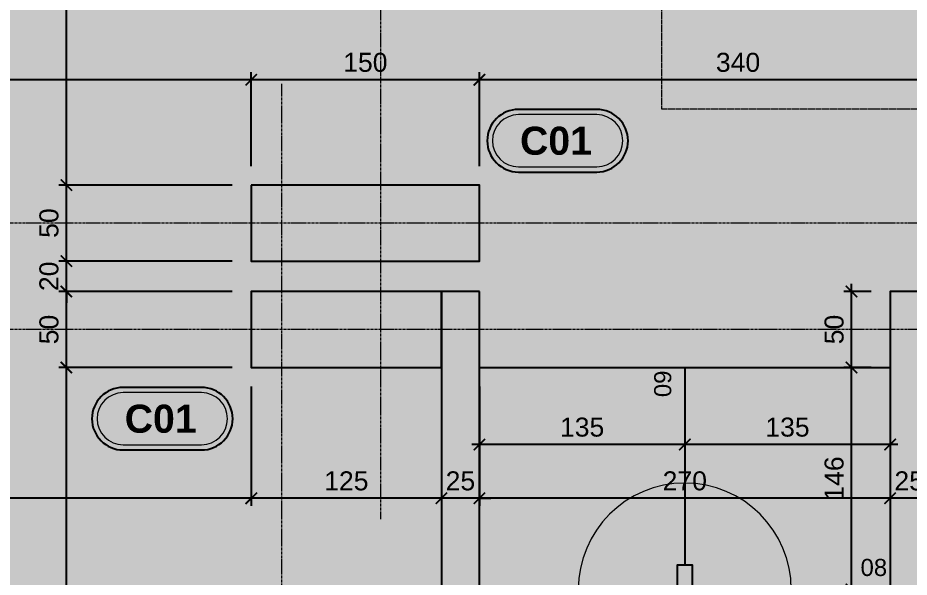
# Model space of a CAD drawing. Header units: inches. Extents: x 22 to 5410, y 6 to 6984.
# Drawn here: x 2711 to 3297, y 2880 to 3248 of the extents above; entities that cross this region are included whole.
import ezdxf
from ezdxf.enums import TextEntityAlignment as Align

# ---------------------------------------------------------------- set-up
doc = ezdxf.new("R2010")
doc.units = ezdxf.units.IN
doc.header["$MEASUREMENT"] = 0
for name, pattern in [('AXES', [2, 1.25, -0.25, 0.25, -0.25]), ('CACHE', [0.375, 0.25, -0.125]), ('CONTINU', [0])]:
    doc.linetypes.add(name, pattern=pattern)
doc.layers.add('ARCHITECTE', color=252, linetype='Continuous', lineweight=13)
doc.layers.add('BETON HACHURE', color=252, linetype='Continuous', lineweight=13)
for name, color, linetype in [('AXES', 10, 'AXES'), ('BETON CACHE', 4, 'CACHE'), ('BETON COUPE', 3, 'CONTINU'), ('BETON TRAME', 254, 'Continuous'), ('BETON VU', 2, 'Continuous'), ('COTE 50ème', 1, 'Continuous'), ('PILIER', 7, 'Continuous'), ('TEXTE', 7, 'Continuous')]:
    doc.layers.add(name, color=color, linetype=linetype)
doc.layers.add('FOND DE FOUILLE', color=7, linetype='Continuous', true_color=0xfff3e5)
doc.styles.add('BRMNAMES', font='swisseb.ttf', dxfattribs={"height": 20})
doc.styles.add('RS_TEXT_1.50', font='arial.ttf', dxfattribs={"height": 12.5})
doc.styles.add('RS_TXT_50', font='arial.ttf', dxfattribs={"height": 12.5})
doc.dimstyles.new('RS_50CM_LINEAIRE', dxfattribs={"dimscale": 5, "dimtxt": 12.5, "dimasz": 1.5, "dimexe": 1, "dimexo": 2.5, "dimgap": 1, "dimtad": 1, "dimdec": 1, "dimrnd": 0.5, "dimdsep": 46, "dimtxsty": 'RS_TXT_50', "dimblk1": 'ARCHTICK', "dimblk2": 'ARCHTICK', "dimsah": 1, "dimcen": 2.5, "dimdle": 1, "dimclrt": 4, "dimadec": 0, "dimazin": 2, "dimtfac": 1, "dimtdec": 1, "dimtix": 1, "dimtmove": 2, "dimatfit": 3, "dimfxl": 1, "dimtolj": 1, "dimtzin": 0, "dimarcsym": 0})

# ---------------------------------------------------------------- blocks, each defined once
blk = doc.blocks.new('PILIER')
at = {"color": 252}
blk.add_lwpolyline([(1.563, 1.2), (-1.437, 1.2, 1), (-1.437, -1.2), (1.563, -1.2, 1), (1.563, 1.2, -1)], format="xyb", dxfattribs=at)
at = {"color": 10, "lineweight": 20}
blk.add_lwpolyline([(1.563, 1), (-1.437, 1, 1), (-1.437, -1), (1.563, -1, 1)], format="xyb", close=True, dxfattribs=at)
at = {"color": 7, "style": 'BRMNAMES'}
blk.add_attdef('PILIER_TEXTE', text='', height=1.076, dxfattribs=at).set_placement((0, 0), align=Align.MIDDLE_CENTER)
blk = doc.blocks.new('_ArchTick')
at = {"color": 0, "linetype": 'ByBlock', "const_width": 0.15}
blk.add_lwpolyline([(-0.5, -0.5), (0.5, 0.5)], dxfattribs=at)
blk = doc.blocks.new('*D458')
at = {"layer": 'COTE 50ème', "color": 0, "lineweight": -2, "transparency": 16777216}
for p, q in [((3284.21, 3005.13), (3284.21, 2926.64)), ((3309.21, 3005.13), (3309.21, 2926.64)), ((3284.21, 2931.64), (3276.71, 2931.64)), ((3309.21, 2931.64), (3284.21, 2931.64)), ((3309.21, 2931.64), (3316.71, 2931.64))]:
    blk.add_line(p, q, dxfattribs=at)
at = {"layer": 'Defpoints', "color": 0, "transparency": 16777216}
for p in [(3284.21, 3017.63), (3309.21, 3017.63), (3284.21, 2931.64)]:
    blk.add_point(p, dxfattribs=at)
at = {"layer": 'COTE 50ème', "color": 0, "lineweight": -2, "transparency": 16777216, "xscale": 7.5, "yscale": 7.5, "zscale": 7.5}
blk.add_blockref('_ArchTick', (3284.21, 2931.64), dxfattribs=at)
at = {"layer": 'COTE 50ème', "color": 0, "lineweight": -2, "transparency": 16777216, "xscale": 7.5, "yscale": 7.5, "zscale": 7.5, "rotation": 180}
blk.add_blockref('_ArchTick', (3309.21, 2931.64), dxfattribs=at)
at = {"layer": 'COTE 50ème', "color": 4, "transparency": 16777216, "insert": (3296.71, 2943.02), "char_height": 12.5, "attachment_point": 5, "style": 'RS_TXT_50'}
blk.add_mtext('\\A1;25', dxfattribs=at)
blk = doc.blocks.new('*D459')
at = {"layer": 'COTE 50ème', "color": 0, "lineweight": -2, "transparency": 16777216}
for p, q in [((3014.21, 3005.13), (3014.21, 2926.64)), ((3284.21, 3005.13), (3284.21, 2926.64)), ((3289.21, 2931.64), (3009.21, 2931.64))]:
    blk.add_line(p, q, dxfattribs=at)
at = {"layer": 'Defpoints', "color": 0, "transparency": 16777216}
for p in [(3014.21, 3017.63), (3284.21, 3017.63), (3014.21, 2931.64)]:
    blk.add_point(p, dxfattribs=at)
at = {"layer": 'COTE 50ème', "color": 0, "lineweight": -2, "transparency": 16777216, "xscale": 7.5, "yscale": 7.5, "zscale": 7.5, "rotation": 180}
blk.add_blockref('_ArchTick', (3014.21, 2931.64), dxfattribs=at)
at = {"layer": 'COTE 50ème', "color": 0, "lineweight": -2, "transparency": 16777216, "xscale": 7.5, "yscale": 7.5, "zscale": 7.5}
blk.add_blockref('_ArchTick', (3284.21, 2931.64), dxfattribs=at)
at = {"layer": 'COTE 50ème', "color": 4, "transparency": 16777216, "insert": (3149.21, 2943.02), "char_height": 12.5, "attachment_point": 5, "style": 'RS_TXT_50'}
blk.add_mtext('\\A1;270', dxfattribs=at)
blk = doc.blocks.new('*D460')
at = {"layer": 'COTE 50ème', "color": 0, "lineweight": -2, "transparency": 16777216}
for p, q in [((2989.21, 3005.13), (2989.21, 2926.64)), ((3014.21, 3005.13), (3014.21, 2926.64)), ((2989.21, 2931.64), (2981.71, 2931.64)), ((3014.21, 2931.64), (2989.21, 2931.64)), ((3014.21, 2931.64), (3021.71, 2931.64))]:
    blk.add_line(p, q, dxfattribs=at)
at = {"layer": 'Defpoints', "color": 0, "transparency": 16777216}
for p in [(2989.21, 3017.63), (3014.21, 3017.63), (2989.21, 2931.64)]:
    blk.add_point(p, dxfattribs=at)
at = {"layer": 'COTE 50ème', "color": 0, "lineweight": -2, "transparency": 16777216, "xscale": 7.5, "yscale": 7.5, "zscale": 7.5}
blk.add_blockref('_ArchTick', (2989.21, 2931.64), dxfattribs=at)
at = {"layer": 'COTE 50ème', "color": 0, "lineweight": -2, "transparency": 16777216, "xscale": 7.5, "yscale": 7.5, "zscale": 7.5, "rotation": 180}
blk.add_blockref('_ArchTick', (3014.21, 2931.64), dxfattribs=at)
at = {"layer": 'COTE 50ème', "color": 4, "transparency": 16777216, "insert": (3001.71, 2943.02), "char_height": 12.5, "attachment_point": 5, "style": 'RS_TXT_50'}
blk.add_mtext('\\A1;25', dxfattribs=at)
blk = doc.blocks.new('*D461')
at = {"layer": 'COTE 50ème', "color": 0, "lineweight": -2, "transparency": 16777216}
for p, q in [((2864.21, 3005.13), (2864.21, 2926.64)), ((2989.21, 3005.13), (2989.21, 2926.64)), ((2994.21, 2931.64), (2859.21, 2931.64))]:
    blk.add_line(p, q, dxfattribs=at)
at = {"layer": 'Defpoints', "color": 0, "transparency": 16777216}
for p in [(2864.21, 3017.63), (2989.21, 3017.63), (2864.21, 2931.64)]:
    blk.add_point(p, dxfattribs=at)
at = {"layer": 'COTE 50ème', "color": 0, "lineweight": -2, "transparency": 16777216, "xscale": 7.5, "yscale": 7.5, "zscale": 7.5, "rotation": 180}
blk.add_blockref('_ArchTick', (2864.21, 2931.64), dxfattribs=at)
at = {"layer": 'COTE 50ème', "color": 0, "lineweight": -2, "transparency": 16777216, "xscale": 7.5, "yscale": 7.5, "zscale": 7.5}
blk.add_blockref('_ArchTick', (2989.21, 2931.64), dxfattribs=at)
at = {"layer": 'COTE 50ème', "color": 4, "transparency": 16777216, "insert": (2926.71, 2943.02), "char_height": 12.5, "attachment_point": 5, "style": 'RS_TXT_50'}
blk.add_mtext('\\A1;125', dxfattribs=at)
blk = doc.blocks.new('*D462')
at = {"layer": 'COTE 50ème', "color": 0, "lineweight": -2, "transparency": 16777216}
for p, q in [((2199.21, 3005.13), (2199.21, 2926.64)), ((2864.21, 3005.13), (2864.21, 2926.64)), ((2869.21, 2931.64), (2194.21, 2931.64))]:
    blk.add_line(p, q, dxfattribs=at)
at = {"layer": 'Defpoints', "color": 0, "transparency": 16777216}
for p in [(2199.21, 3017.63), (2864.21, 3017.63), (2199.21, 2931.64)]:
    blk.add_point(p, dxfattribs=at)
at = {"layer": 'COTE 50ème', "color": 0, "lineweight": -2, "transparency": 16777216, "xscale": 7.5, "yscale": 7.5, "zscale": 7.5, "rotation": 180}
blk.add_blockref('_ArchTick', (2199.21, 2931.64), dxfattribs=at)
at = {"layer": 'COTE 50ème', "color": 0, "lineweight": -2, "transparency": 16777216, "xscale": 7.5, "yscale": 7.5, "zscale": 7.5}
blk.add_blockref('_ArchTick', (2864.21, 2931.64), dxfattribs=at)
at = {"layer": 'COTE 50ème', "color": 4, "transparency": 16777216, "insert": (2531.71, 2943.02), "char_height": 12.5, "attachment_point": 5, "style": 'RS_TXT_50'}
blk.add_mtext('\\A1;665', dxfattribs=at)
blk = doc.blocks.new('*D480')
at = {"layer": 'COTE 50ème', "color": 0, "lineweight": -2, "transparency": 16777216}
for p, q in [((3014.21, 3150.13), (3014.21, 3211.89)), ((3354.21, 3150.13), (3354.21, 3211.89)), ((3359.21, 3206.89), (3009.21, 3206.89))]:
    blk.add_line(p, q, dxfattribs=at)
at = {"layer": 'Defpoints', "color": 0, "transparency": 16777216}
for p in [(3014.21, 3206.89), (3014.21, 3137.63), (3354.21, 3137.63)]:
    blk.add_point(p, dxfattribs=at)
at = {"layer": 'COTE 50ème', "color": 0, "lineweight": -2, "transparency": 16777216, "xscale": 7.5, "yscale": 7.5, "zscale": 7.5, "rotation": 180}
blk.add_blockref('_ArchTick', (3014.21, 3206.89), dxfattribs=at)
at = {"layer": 'COTE 50ème', "color": 0, "lineweight": -2, "transparency": 16777216, "xscale": 7.5, "yscale": 7.5, "zscale": 7.5}
blk.add_blockref('_ArchTick', (3354.21, 3206.89), dxfattribs=at)
at = {"layer": 'COTE 50ème', "color": 4, "transparency": 16777216, "insert": (3184.21, 3218.28), "char_height": 12.5, "attachment_point": 5, "style": 'RS_TXT_50'}
blk.add_mtext('\\A1;340', dxfattribs=at)
blk = doc.blocks.new('*D481')
at = {"layer": 'COTE 50ème', "color": 0, "lineweight": -2, "transparency": 16777216}
for p, q in [((2864.21, 3150.13), (2864.21, 3211.89)), ((3014.21, 3150.13), (3014.21, 3211.89)), ((3019.21, 3206.89), (2859.21, 3206.89))]:
    blk.add_line(p, q, dxfattribs=at)
at = {"layer": 'Defpoints', "color": 0, "transparency": 16777216}
for p in [(2864.21, 3206.89), (2864.21, 3137.63), (3014.21, 3137.63)]:
    blk.add_point(p, dxfattribs=at)
at = {"layer": 'COTE 50ème', "color": 0, "lineweight": -2, "transparency": 16777216, "xscale": 7.5, "yscale": 7.5, "zscale": 7.5, "rotation": 180}
blk.add_blockref('_ArchTick', (2864.21, 3206.89), dxfattribs=at)
at = {"layer": 'COTE 50ème', "color": 0, "lineweight": -2, "transparency": 16777216, "xscale": 7.5, "yscale": 7.5, "zscale": 7.5}
blk.add_blockref('_ArchTick', (3014.21, 3206.89), dxfattribs=at)
at = {"layer": 'COTE 50ème', "color": 4, "transparency": 16777216, "insert": (2939.21, 3218.28), "char_height": 12.5, "attachment_point": 5, "style": 'RS_TXT_50'}
blk.add_mtext('\\A1;150', dxfattribs=at)
blk = doc.blocks.new('*D482')
at = {"layer": 'COTE 50ème', "color": 0, "lineweight": -2, "transparency": 16777216}
for p, q in [((2199.21, 3150.13), (2199.21, 3211.89)), ((2864.21, 3150.13), (2864.21, 3211.89)), ((2869.21, 3206.89), (2194.21, 3206.89))]:
    blk.add_line(p, q, dxfattribs=at)
at = {"layer": 'Defpoints', "color": 0, "transparency": 16777216}
for p in [(2199.21, 3206.89), (2199.21, 3137.63), (2864.21, 3137.63)]:
    blk.add_point(p, dxfattribs=at)
at = {"layer": 'COTE 50ème', "color": 0, "lineweight": -2, "transparency": 16777216, "xscale": 7.5, "yscale": 7.5, "zscale": 7.5, "rotation": 180}
blk.add_blockref('_ArchTick', (2199.21, 3206.89), dxfattribs=at)
at = {"layer": 'COTE 50ème', "color": 0, "lineweight": -2, "transparency": 16777216, "xscale": 7.5, "yscale": 7.5, "zscale": 7.5}
blk.add_blockref('_ArchTick', (2864.21, 3206.89), dxfattribs=at)
at = {"layer": 'COTE 50ème', "color": 4, "transparency": 16777216, "insert": (2531.71, 3218.28), "char_height": 12.5, "attachment_point": 5, "style": 'RS_TXT_50'}
blk.add_mtext('\\A1;665', dxfattribs=at)
blk = doc.blocks.new('*D676')
at = {"layer": 'COTE 50ème', "color": 0, "lineweight": -2, "transparency": 16777216}
for p, q in [((2851.71, 3017.63), (2737.65, 3017.63)), ((2742.65, 2557.63), (2742.65, 3022.63)), ((2976.71, 2562.63), (2737.65, 2562.63))]:
    blk.add_line(p, q, dxfattribs=at)
at = {"layer": 'Defpoints', "color": 0, "transparency": 16777216}
for p in [(2742.65, 3017.63), (2864.21, 3017.63), (2989.21, 2562.63)]:
    blk.add_point(p, dxfattribs=at)
at = {"layer": 'COTE 50ème', "color": 0, "lineweight": -2, "transparency": 16777216, "xscale": 7.5, "yscale": 7.5, "zscale": 7.5}
for p, rotation in [((2742.65, 3017.63), 90), ((2742.65, 2562.63), 270)]:
    blk.add_blockref('_ArchTick', p, dxfattribs=dict(at, rotation=rotation))
at = {"layer": 'COTE 50ème', "color": 4, "transparency": 16777216, "insert": (2731.29, 2790.13), "char_height": 12.5, "attachment_point": 5, "rotation": 90, "style": 'RS_TXT_50'}
blk.add_mtext('\\A1;455', dxfattribs=at)
blk = doc.blocks.new('*D677')
at = {"layer": 'COTE 50ème', "color": 0, "lineweight": -2, "transparency": 16777216}
for p, q in [((2742.65, 3012.63), (2742.65, 3072.63)), ((2851.71, 3067.63), (2737.65, 3067.63)), ((2851.71, 3017.63), (2737.65, 3017.63))]:
    blk.add_line(p, q, dxfattribs=at)
at = {"layer": 'Defpoints', "color": 0, "transparency": 16777216}
for p in [(2742.65, 3067.63), (2864.21, 3067.63), (2864.21, 3017.63)]:
    blk.add_point(p, dxfattribs=at)
at = {"layer": 'COTE 50ème', "color": 0, "lineweight": -2, "transparency": 16777216, "xscale": 7.5, "yscale": 7.5, "zscale": 7.5}
for p, rotation in [((2742.65, 3067.63), 90), ((2742.65, 3017.63), 270)]:
    blk.add_blockref('_ArchTick', p, dxfattribs=dict(at, rotation=rotation))
at = {"layer": 'COTE 50ème', "color": 4, "transparency": 16777216, "insert": (2731.26, 3042.63), "char_height": 12.5, "attachment_point": 5, "rotation": 90, "style": 'RS_TXT_50'}
blk.add_mtext('\\A1;50', dxfattribs=at)
blk = doc.blocks.new('*D678')
at = {"layer": 'COTE 50ème', "color": 0, "lineweight": -2, "transparency": 16777216}
for p, q in [((2742.65, 3087.63), (2742.65, 3095.13)), ((2851.71, 3087.63), (2737.65, 3087.63)), ((2742.65, 3067.63), (2742.65, 3087.63)), ((2851.71, 3067.63), (2737.65, 3067.63)), ((2742.65, 3067.63), (2742.65, 3060.13))]:
    blk.add_line(p, q, dxfattribs=at)
at = {"layer": 'Defpoints', "color": 0, "transparency": 16777216}
for p in [(2742.65, 3087.63), (2864.21, 3087.63), (2864.21, 3067.63)]:
    blk.add_point(p, dxfattribs=at)
at = {"layer": 'COTE 50ème', "color": 0, "lineweight": -2, "transparency": 16777216, "xscale": 7.5, "yscale": 7.5, "zscale": 7.5}
for p, rotation in [((2742.65, 3087.63), 270), ((2742.65, 3067.63), 90)]:
    blk.add_blockref('_ArchTick', p, dxfattribs=dict(at, rotation=rotation))
at = {"layer": 'COTE 50ème', "color": 4, "transparency": 16777216, "insert": (2731.26, 3077.63), "char_height": 12.5, "attachment_point": 5, "rotation": 90, "style": 'RS_TXT_50'}
blk.add_mtext('\\A1;20', dxfattribs=at)
blk = doc.blocks.new('*D679')
at = {"layer": 'COTE 50ème', "color": 0, "lineweight": -2, "transparency": 16777216}
for p, q in [((2742.65, 3082.63), (2742.65, 3142.63)), ((2851.71, 3137.63), (2737.65, 3137.63)), ((2851.71, 3087.63), (2737.65, 3087.63))]:
    blk.add_line(p, q, dxfattribs=at)
at = {"layer": 'Defpoints', "color": 0, "transparency": 16777216}
for p in [(2742.65, 3137.63), (2864.21, 3137.63), (2864.21, 3087.63)]:
    blk.add_point(p, dxfattribs=at)
at = {"layer": 'COTE 50ème', "color": 0, "lineweight": -2, "transparency": 16777216, "xscale": 7.5, "yscale": 7.5, "zscale": 7.5}
for p, rotation in [((2742.65, 3137.63), 90), ((2742.65, 3087.63), 270)]:
    blk.add_blockref('_ArchTick', p, dxfattribs=dict(at, rotation=rotation))
at = {"layer": 'COTE 50ème', "color": 4, "transparency": 16777216, "insert": (2731.26, 3112.63), "char_height": 12.5, "attachment_point": 5, "rotation": 90, "style": 'RS_TXT_50'}
blk.add_mtext('\\A1;50', dxfattribs=at)
blk = doc.blocks.new('*D680')
at = {"layer": 'COTE 50ème', "color": 0, "lineweight": -2, "transparency": 16777216}
for p, q in [((2742.65, 3132.63), (2742.65, 3832.63)), ((2851.71, 3827.63), (2737.65, 3827.63)), ((2851.71, 3137.63), (2737.65, 3137.63))]:
    blk.add_line(p, q, dxfattribs=at)
at = {"layer": 'Defpoints', "color": 0, "transparency": 16777216}
for p in [(2742.65, 3827.63), (2864.21, 3827.63), (2864.21, 3137.63)]:
    blk.add_point(p, dxfattribs=at)
at = {"layer": 'COTE 50ème', "color": 0, "lineweight": -2, "transparency": 16777216, "xscale": 7.5, "yscale": 7.5, "zscale": 7.5}
for p, rotation in [((2742.65, 3827.63), 90), ((2742.65, 3137.63), 270)]:
    blk.add_blockref('_ArchTick', p, dxfattribs=dict(at, rotation=rotation))
at = {"layer": 'COTE 50ème', "color": 4, "transparency": 16777216, "insert": (2731.26, 3482.63), "char_height": 12.5, "attachment_point": 5, "rotation": 90, "style": 'RS_TXT_50'}
blk.add_mtext('\\A1;690', dxfattribs=at)
blk = doc.blocks.new('*D723')
at = {"layer": 'COTE 50ème', "color": 0, "lineweight": -2, "transparency": 16777216}
for p, q in [((3271.71, 3017.63), (3253.8, 3017.63)), ((3258.8, 2866.63), (3258.8, 3022.63)), ((3271.71, 2871.63), (3253.8, 2871.63))]:
    blk.add_line(p, q, dxfattribs=at)
at = {"layer": 'Defpoints', "color": 0, "transparency": 16777216}
for p in [(3258.8, 3017.63), (3284.21, 3017.63), (3284.21, 2871.63)]:
    blk.add_point(p, dxfattribs=at)
at = {"layer": 'COTE 50ème', "color": 0, "lineweight": -2, "transparency": 16777216, "xscale": 7.5, "yscale": 7.5, "zscale": 7.5}
for p, rotation in [((3258.8, 3017.63), 90), ((3258.8, 2871.63), 270)]:
    blk.add_blockref('_ArchTick', p, dxfattribs=dict(at, rotation=rotation))
at = {"layer": 'COTE 50ème', "color": 4, "transparency": 16777216, "insert": (3247.42, 2944.63), "char_height": 12.5, "attachment_point": 5, "rotation": 90, "style": 'RS_TXT_50'}
blk.add_mtext('\\A1;146', dxfattribs=at)
blk = doc.blocks.new('*D724')
at = {"layer": 'COTE 50ème', "color": 0, "lineweight": -2, "transparency": 16777216}
for p, q in [((3258.8, 3012.63), (3258.8, 3072.63)), ((3271.71, 3067.63), (3253.8, 3067.63)), ((3271.71, 3017.63), (3253.8, 3017.63))]:
    blk.add_line(p, q, dxfattribs=at)
at = {"layer": 'Defpoints', "color": 0, "transparency": 16777216}
for p in [(3258.8, 3067.63), (3284.21, 3067.63), (3284.21, 3017.63)]:
    blk.add_point(p, dxfattribs=at)
at = {"layer": 'COTE 50ème', "color": 0, "lineweight": -2, "transparency": 16777216, "xscale": 7.5, "yscale": 7.5, "zscale": 7.5}
for p, rotation in [((3258.8, 3067.63), 90), ((3258.8, 3017.63), 270)]:
    blk.add_blockref('_ArchTick', p, dxfattribs=dict(at, rotation=rotation))
at = {"layer": 'COTE 50ème', "color": 4, "transparency": 16777216, "insert": (3247.42, 3042.63), "char_height": 12.5, "attachment_point": 5, "rotation": 90, "style": 'RS_TXT_50'}
blk.add_mtext('\\A1;50', dxfattribs=at)
blk = doc.blocks.new('*D843')
at = {"layer": 'COTE 50ème', "color": 0, "lineweight": -2, "transparency": 16777216}
for p, q in [((3149.21, 3005.13), (3149.21, 2961.99)), ((3284.21, 3005.13), (3284.21, 2961.99)), ((3289.21, 2966.99), (3144.21, 2966.99))]:
    blk.add_line(p, q, dxfattribs=at)
at = {"layer": 'Defpoints', "color": 0, "transparency": 16777216}
for p in [(3149.21, 3017.63), (3284.21, 3017.63), (3149.21, 2966.99)]:
    blk.add_point(p, dxfattribs=at)
at = {"layer": 'COTE 50ème', "color": 0, "lineweight": -2, "transparency": 16777216, "xscale": 7.5, "yscale": 7.5, "zscale": 7.5, "rotation": 180}
blk.add_blockref('_ArchTick', (3149.21, 2966.99), dxfattribs=at)
at = {"layer": 'COTE 50ème', "color": 0, "lineweight": -2, "transparency": 16777216, "xscale": 7.5, "yscale": 7.5, "zscale": 7.5}
blk.add_blockref('_ArchTick', (3284.21, 2966.99), dxfattribs=at)
at = {"layer": 'COTE 50ème', "color": 4, "transparency": 16777216, "insert": (3216.71, 2978.37), "char_height": 12.5, "attachment_point": 5, "style": 'RS_TXT_50'}
blk.add_mtext('\\A1;135', dxfattribs=at)
blk = doc.blocks.new('*D844')
at = {"layer": 'COTE 50ème', "color": 0, "lineweight": -2, "transparency": 16777216}
for p, q in [((3149.21, 3005.13), (3149.21, 2961.99)), ((3014.21, 2988.21), (3014.21, 2961.99)), ((3154.21, 2966.99), (3009.21, 2966.99))]:
    blk.add_line(p, q, dxfattribs=at)
at = {"layer": 'Defpoints', "color": 0, "transparency": 16777216}
for p in [(3149.21, 3017.63), (3014.21, 3000.71), (3014.21, 2966.99)]:
    blk.add_point(p, dxfattribs=at)
at = {"layer": 'COTE 50ème', "color": 0, "lineweight": -2, "transparency": 16777216, "xscale": 7.5, "yscale": 7.5, "zscale": 7.5, "rotation": 180}
blk.add_blockref('_ArchTick', (3014.21, 2966.99), dxfattribs=at)
at = {"layer": 'COTE 50ème', "color": 0, "lineweight": -2, "transparency": 16777216, "xscale": 7.5, "yscale": 7.5, "zscale": 7.5}
blk.add_blockref('_ArchTick', (3149.21, 2966.99), dxfattribs=at)
at = {"layer": 'COTE 50ème', "color": 4, "transparency": 16777216, "insert": (3081.71, 2978.37), "char_height": 12.5, "attachment_point": 5, "style": 'RS_TXT_50'}
blk.add_mtext('\\A1;135', dxfattribs=at)

msp = doc.modelspace()

# ---------------------------------------------------------------- hatches: boundary and pattern name
at = {"layer": 'BETON HACHURE', "transparency": 33554585}
h = msp.add_hatch(dxfattribs=at)
h.set_pattern_fill('ANSI37', color=256, scale=50, angle=270, style=0)
h.set_pattern_definition([(315, (-53197.0064, 74780.388), (4.4194174, 4.4194174), []), (45, (-53197.0064, 74780.388), (-4.4194174, 4.4194174), [])])
h.paths.add_polyline_path([(2299.21, 3277.78), (2324.21, 3277.78), (2324.21, 2952.78), (2299.21, 2952.78)], flags=0)
h.paths.add_polyline_path([(2299.21, 3277.78), (2324.21, 3277.78), (2324.21, 2952.78), (2299.21, 2952.78)], flags=0)
h.paths.add_polyline_path([(4479.2, 3137.63), (4479.21, 3087.63), (4559.21, 3087.63), (4559.2, 3137.63)], flags=0)
h.paths.add_polyline_path([(4099.2, 3137.63), (4099.2, 3087.63), (4179.2, 3087.63), (4179.2, 3137.63)], flags=0)
edge = h.paths.add_edge_path(flags=0)
edge.add_arc((4139.2, 4452.63), 40, 0, 360)
edge = h.paths.add_edge_path(flags=0)
edge.add_arc((4139.2, 5127.63), 40, 0, 360)
edge = h.paths.add_edge_path(flags=0)
edge.add_arc((4139.2, 3852.63), 40, 0, 360)
h.paths.add_polyline_path([(4984.21, 5597.77), (795.36, 5597.78), (406.07, 861.07), (4984.21, 411.49)])
edge = h.paths.add_edge_path(flags=0)
edge.add_arc((4139.2, 3852.63), 40, 0, 360)
h.paths.add_polyline_path([(2924.21, 5572.78), (2924.21, 5152.63), (2949.21, 5152.63), (2949.21, 5572.78), (4519.21, 5572.78), (4519.2, 5102.63), (4559.21, 5102.63), (4559.21, 5572.78), (4959.21, 5572.77), (4959.21, 3842.63), (4559.21, 3842.63), (4559.21, 4477.63), (4519.2, 4477.63), (4519.2, 3812.63), (4959.21, 3812.63), (4959.21, 3067.63), (4519.2, 3067.63), (4519.2, 1677.63), (4559.21, 1677.63), (4559.21, 3037.63), (4959.21, 3037.63), (4959.21, 439.06), (4186.71, 514.92), (4186.71, 1002.63), (4161.71, 1002.63), (4161.71, 517.38), (2856.71, 645.53), (2856.71, 1002.63), (2831.71, 1002.63), (2831.71, 647.99), (1644.21, 764.6), (1644.21, 1002.63), (1594.21, 1002.63), (1594.21, 769.51), (433, 883.55), (504.35, 1751.63), (814.21, 1751.63), (814.21, 1801.63), (508.46, 1801.63), (608.4, 3017.63), (814.21, 3017.63), (814.21, 3067.63), (612.5, 3067.63), (614.35, 3087.63), (814.21, 3087.63), (814.21, 3137.63), (618.26, 3137.63), (674.97, 3827.63), (814.21, 3827.63), (814.21, 3877.63), (679.07, 3877.63), (724.28, 4427.63), (814.21, 4427.63), (814.21, 4477.63), (728.39, 4477.63), (818.39, 5572.78), (1596.71, 5572.78), (1596.71, 5152.63), (1621.71, 5152.63), (1621.71, 5572.78)], flags=16)
h.paths.add_polyline_path([(4099.2, 3892.63), (4099.2, 3812.63), (4179.2, 3812.63), (4179.2, 3892.63)], flags=0)
at = {"layer": 'BETON TRAME', "transparency": 33554559}
h = msp.add_hatch(color=256, dxfattribs=at)
h.dxf.hatch_style = 1
h.paths.add_polyline_path([(1684.21, 3827.63), (1649.21, 3827.63), (1649.21, 4477.63), (1684.21, 4477.63), (1684.21, 4302.63), (2144.21, 4302.63), (2144.21, 4477.63), (2179.21, 4477.63), (2179.21, 3827.63), (2144.21, 3827.63), (2144.21, 4262.63), (1934.21, 4262.63), (1934.21, 3932.63), (1894.21, 3932.63), (1894.21, 4262.63), (1684.21, 4262.63)])
h.paths.add_polyline_path([(814.21, 5152.63), (814.21, 5102.63), (964.21, 5102.63), (964.21, 5152.63)])
h.paths.add_polyline_path([(1534.21, 5152.63), (1534.21, 5102.63), (1684.21, 5102.63), (1684.21, 5152.63)])
h.paths.add_polyline_path([(2144.21, 5152.63), (2144.21, 5102.63), (2294.21, 5102.63), (2294.21, 5152.63)])
h.paths.add_polyline_path([(2864.21, 5152.63), (2864.21, 5102.63), (3014.21, 5102.63), (3014.21, 5152.63)])
h.paths.add_polyline_path([(2864.21, 4477.63), (2864.21, 4427.63), (3014.21, 4427.63), (3014.21, 4477.63)])
h.paths.add_polyline_path([(814.21, 4477.63), (814.21, 4427.63), (964.21, 4427.63), (964.21, 4477.63)])
h.paths.add_polyline_path([(814.21, 3877.63), (814.21, 3827.63), (964.21, 3827.63), (964.21, 3877.63)])
h.paths.add_polyline_path([(2864.21, 3877.63), (2864.21, 3827.63), (3014.21, 3827.63), (3014.21, 3877.63)])
h.paths.add_polyline_path([(2864.21, 3137.63), (2864.21, 3087.63), (3014.21, 3087.63), (3014.21, 3137.63)])
h.paths.add_polyline_path([(964.21, 3087.63), (964.21, 3137.63), (814.21, 3137.63), (814.21, 3087.63)])
h.paths.add_polyline_path([(1629.21, 3137.63), (1629.21, 3087.63), (1754.21, 3087.63), (1754.21, 3137.63)])
h.paths.add_polyline_path([(2074.21, 3137.63), (2074.21, 3087.63), (2199.21, 3087.63), (2199.21, 3137.63)])
h.paths.add_polyline_path([(2049.21, 3087.63), (2074.21, 3087.63), (2074.21, 3592.63), (2049.21, 3592.63)])
h.paths.add_polyline_path([(1754.21, 3087.63), (1779.21, 3087.63), (1779.21, 3592.63), (1754.21, 3592.63)])
h = msp.add_hatch(color=256, dxfattribs=at)
h.dxf.hatch_style = 1
h.paths.add_polyline_path([(3379.21, 2327.63), (3414.21, 2327.63), (3414.21, 1677.63), (3379.21, 1677.63), (3379.21, 1852.63), (2919.21, 1852.63), (2919.21, 1677.63), (2884.21, 1677.63), (2884.21, 2327.63), (2919.21, 2327.63), (2919.21, 1892.63), (3129.21, 1892.63), (3129.21, 2222.63), (3169.21, 2222.63), (3169.21, 1892.63), (3379.21, 1892.63)])
h.paths.add_polyline_path([(4249.21, 1002.63), (4249.21, 1052.63), (4099.21, 1052.63), (4099.21, 1002.63)])
h.paths.add_polyline_path([(3529.21, 1002.63), (3529.21, 1052.63), (3379.21, 1052.63), (3379.21, 1002.63)])
h.paths.add_polyline_path([(2919.21, 1002.63), (2919.21, 1052.63), (2769.21, 1052.63), (2769.21, 1002.63)])
h.paths.add_polyline_path([(2199.21, 1002.63), (2199.21, 1052.63), (2049.21, 1052.63), (2049.21, 1002.63)])
h.paths.add_polyline_path([(2199.21, 1677.63), (2199.21, 1727.63), (2049.21, 1727.63), (2049.21, 1677.63)])
h.paths.add_polyline_path([(4249.21, 1677.63), (4249.21, 1727.63), (4099.21, 1727.63), (4099.21, 1677.63)])
h.paths.add_polyline_path([(4249.21, 2277.63), (4249.21, 2327.63), (4099.21, 2327.63), (4099.21, 2277.63)])
h.paths.add_polyline_path([(2199.21, 2277.63), (2199.21, 2327.63), (2049.21, 2327.63), (2049.21, 2277.63)])
h.paths.add_polyline_path([(2199.21, 3017.63), (2199.21, 3067.63), (2049.21, 3067.63), (2049.21, 3017.63)])
h.paths.add_polyline_path([(4099.21, 3067.63), (4099.21, 3017.63), (4249.21, 3017.63), (4249.21, 3067.63)])
h.paths.add_polyline_path([(3434.21, 3017.63), (3434.21, 3067.63), (3309.21, 3067.63), (3309.21, 3017.63)])
h.paths.add_polyline_path([(2989.21, 3017.63), (2989.21, 3067.63), (2864.21, 3067.63), (2864.21, 3017.63)])
h.paths.add_polyline_path([(3014.21, 3067.63), (2989.21, 3067.63), (2989.21, 2562.63), (3014.21, 2562.63)])
h.paths.add_polyline_path([(3309.21, 3067.63), (3284.21, 3067.63), (3284.21, 2562.63), (3309.21, 2562.63)])
at = {"layer": 'FOND DE FOUILLE', "true_color": 0xfff4eb, "transparency": 33554508}
h = msp.add_hatch(color=7, dxfattribs=at)
h.dxf.hatch_style = 1
h.paths.add_polyline_path([(1859.21, 812.63), (4439.21, 812.63), (4439.21, 3257.63), (3204.21, 3257.63), (3204.21, 5342.63), (774.39, 5342.63), (573.45, 2897.63), (1859.21, 2897.63)])

# ---------------------------------------------------------------- linework, layer by layer
at = {"layer": 'ARCHITECTE'}
msp.add_lwpolyline([(3219.21, 2675.63), (3219.21, 2871.63, 1), (3079.21, 2871.63), (3079.21, 2675.63), (3014.21, 2690.42), (3144.21, 2690.42), (3079.21, 2675.63)], format="xyb", dxfattribs=at)
at = {"layer": 'AXES', "lineweight": 5, "ltscale": 1.3}
for p, q in [((2949.21, 5842.63), (2949.21, 2917.66)), ((2884.21, 112.63), (2884.21, 3204.22)), ((5339.21, 3112.63), (159.21, 3112.63)), ((5339.21, 3042.63), (159.21, 3042.63))]:
    msp.add_line(p, q, dxfattribs=at)
at = {"layer": 'BETON CACHE', "lineweight": 5, "ltscale": 2}
msp.add_lwpolyline([(1929.21, 2547.63), (1929.21, 882.63), (4369.21, 882.63), (4369.21, 3187.63), (3134.21, 3187.63), (3134.21, 5272.63), (768.64, 5272.63), (579.2, 2967.63), (1459.21, 2967.63)], dxfattribs=at)
at = {"layer": 'BETON COUPE'}
for points in [[(2864.21, 3137.63), (2864.21, 3087.63), (3014.21, 3087.63), (3014.21, 3137.63)], [(2989.21, 3017.63), (2989.21, 3067.63), (2864.21, 3067.63), (2864.21, 3017.63)], [(3014.21, 3067.63), (2989.21, 3067.63), (2989.21, 2562.63), (3014.21, 2562.63)], [(3309.21, 3067.63), (3284.21, 3067.63), (3284.21, 2562.63), (3309.21, 2562.63)]]:
    msp.add_lwpolyline(points, close=True, dxfattribs=at)
at = {"layer": 'BETON VU'}
msp.add_lwpolyline([(3284.21, 2675.63), (3154.21, 2675.63), (3154.21, 2887.63), (3144.21, 2887.63), (3144.21, 2675.63), (3014.21, 2675.63), (3014.21, 3017.63), (3284.21, 3017.63)], close=True, dxfattribs=at)
msp.add_lwpolyline([(3149.21, 3017.63), (3149.21, 2887.63)], dxfattribs=at)

# ---------------------------------------------------------------- block references
at = {"layer": 'PILIER', "xscale": 17.145, "yscale": 17.145, "zscale": 17.145}
for p in [(3064.53, 3166.8), (2804.66, 2983.97)]:
    msp.add_blockref('PILIER', p, dxfattribs=at).add_auto_attribs({'PILIER_TEXTE': 'C01'})

# ---------------------------------------------------------------- texts
at = {"layer": 'TEXTE', "insert": (3129.06, 2998.16), "char_height": 11.25, "width": 4.092726157978177e-13, "attachment_point": 1, "rotation": 90, "style": 'RS_TEXT_1.50'}
msp.add_mtext('09', dxfattribs=at)
at = {"layer": 'TEXTE', "insert": (3264.74, 2891.78), "char_height": 11.25, "width": 4.092726157978177e-13, "attachment_point": 1, "style": 'RS_TEXT_1.50'}
msp.add_mtext('08', dxfattribs=at)

# ---------------------------------------------------------------- dimensions: what is measured, and where the dimension line sits
at = {"layer": 'COTE 50ème'}
for base, p1, p2, picture, middle in [((2742.65, 3827.63), (2864.21, 3137.63), (2864.21, 3827.63), '*D680', (2731.26, 3482.63)), ((2742.65, 3137.63), (2864.21, 3087.63), (2864.21, 3137.63), '*D679', (2731.26, 3112.63)), ((2742.65, 3087.63), (2864.21, 3067.63), (2864.21, 3087.63), '*D678', (2731.26, 3077.63)), ((2742.65, 3067.63), (2864.21, 3017.63), (2864.21, 3067.63), '*D677', (2731.26, 3042.63)), ((3258.8, 3067.63), (3284.21, 3017.63), (3284.21, 3067.63), '*D724', (3247.42, 3042.63)), ((2742.65, 3017.63), (2989.21, 2562.63), (2864.21, 3017.63), '*D676', (2731.29, 2790.13)), ((3258.8, 3017.63), (3284.21, 2871.63), (3284.21, 3017.63), '*D723', (3247.42, 2944.63))]:
    dim = msp.add_linear_dim(base=base, p1=p1, p2=p2, angle=90, dimstyle='RS_50CM_LINEAIRE', dxfattribs=at)
    dim.commit()
    dim.dimension.update_dxf_attribs({"geometry": picture, "text_midpoint": middle})
for base, p1, p2, picture, middle in [((2199.21, 3206.89), (2864.21, 3137.63), (2199.21, 3137.63), '*D482', (2531.71, 3218.28)), ((2864.21, 3206.89), (3014.21, 3137.63), (2864.21, 3137.63), '*D481', (2939.21, 3218.28)), ((3014.21, 3206.89), (3354.21, 3137.63), (3014.21, 3137.63), '*D480', (3184.21, 3218.28)), ((2199.21, 2931.64), (2864.21, 3017.63), (2199.21, 3017.63), '*D462', (2531.71, 2943.02)), ((2864.21, 2931.64), (2989.21, 3017.63), (2864.21, 3017.63), '*D461', (2926.71, 2943.02)), ((2989.21, 2931.64), (3014.21, 3017.63), (2989.21, 3017.63), '*D460', (3001.71, 2943.02)), ((3014.21, 2931.64), (3284.21, 3017.63), (3014.21, 3017.63), '*D459', (3149.21, 2943.02)), ((3014.21, 2966.99), (3149.21, 3017.63), (3014.21, 3000.71), '*D844', (3081.71, 2978.37)), ((3149.21, 2966.99), (3284.21, 3017.63), (3149.21, 3017.63), '*D843', (3216.71, 2978.37)), ((3284.21, 2931.64), (3309.21, 3017.63), (3284.21, 3017.63), '*D458', (3296.71, 2943.02))]:
    dim = msp.add_linear_dim(base=base, p1=p1, p2=p2, dimstyle='RS_50CM_LINEAIRE', dxfattribs=at)
    dim.commit()
    dim.dimension.update_dxf_attribs({"geometry": picture, "text_midpoint": middle})

doc.saveas('drawing.dxf')
